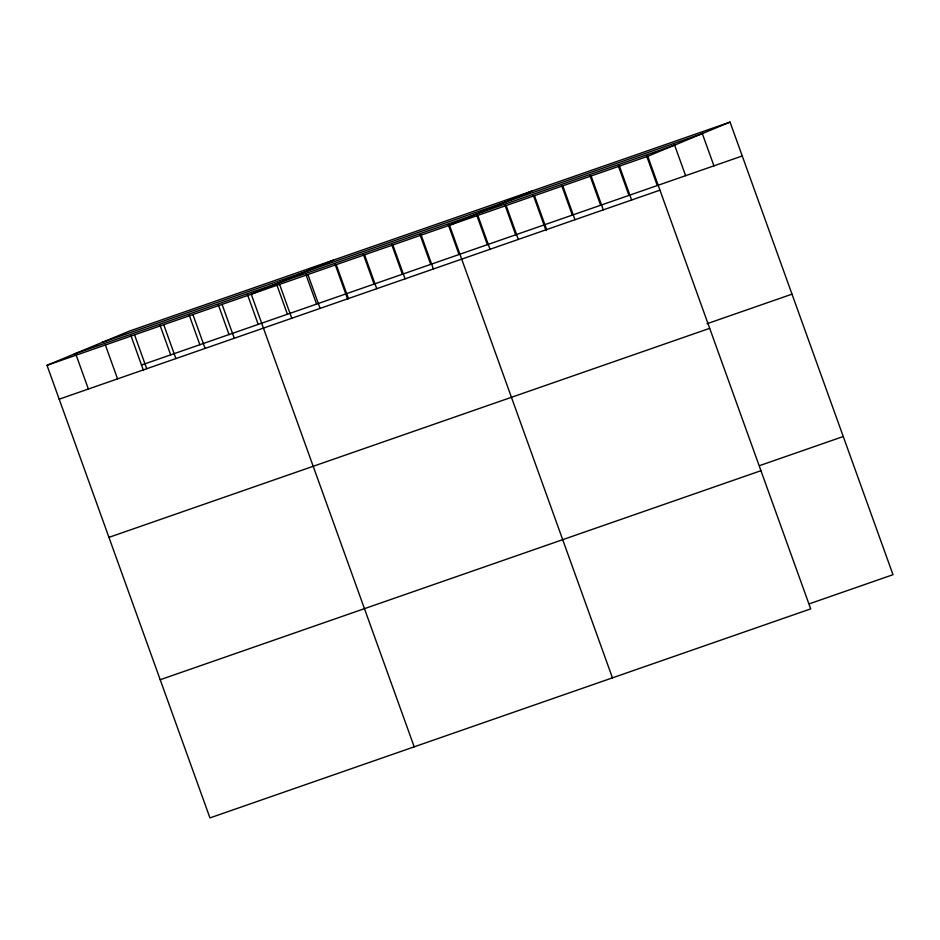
<?xml version="1.0" encoding="UTF-8"?>
<svg xmlns="http://www.w3.org/2000/svg" width="940" height="940" viewBox="0 0 940 940"><rect width="100%" height="100%" fill="white"/><g stroke="black" fill="none" stroke-linecap="round" stroke-linejoin="round"><path stroke-width="1.41" d="M730.051 122.094L647.754 156.275L810.691 608.873L209.949 817.906L47 365.308L129.309 331.127L730.051 122.094L893 574.692L809.387 603.797M333.559 260.063L251.25 294.232L414.199 746.83M531.805 191.079L449.496 225.248L612.445 677.846M102.143 342.407L702.897 133.374M74.166 354.028L674.908 144.995M47 365.308L647.754 156.275M141.505 365.014L742.248 155.981M59.197 399.183L659.951 190.15M707.033 323.724L791.997 294.161M108.946 537.363L709.688 328.33M759.638 465.617L843.25 436.524M160.2 679.726L760.954 470.693M702.215 133.304L713.93 165.828M674.391 144.513L685.613 175.686M646.556 155.723L657.283 185.544M619.425 166.121L631.621 200.008M618.238 165.581L628.966 195.391M591.107 175.98L603.304 209.855M589.909 175.439L600.648 205.249M562.79 185.838L574.986 219.713M561.591 185.286L572.331 215.107M534.461 195.684L546.657 229.572M533.274 195.144L545.999 230.488M506.143 205.543L518.34 239.418M504.945 205.002L515.684 234.812M477.826 215.401L490.022 249.276M476.627 214.849L487.366 244.67M448.31 224.707L459.037 254.517M421.179 235.106L433.375 268.981M419.992 234.565L430.72 264.375M392.861 244.964L405.058 278.839M391.663 244.412L402.402 274.233M364.544 254.811L376.74 288.697M363.345 254.27L374.073 284.091M336.214 264.669L348.411 298.544M335.028 264.128L347.753 299.472M307.897 274.527L320.094 308.402M305.841 274.28L316.58 304.09M279.579 284.374L291.776 318.261M276.666 284.432L287.405 314.242M247.49 294.584L258.218 324.394M222.075 304.384L234.272 338.271M218.303 304.736L229.043 334.558M192.9 314.536L205.096 348.423M189.128 314.888L199.856 344.71M163.713 324.688L175.909 358.575M159.953 325.04L170.68 354.862M134.537 334.84L146.734 368.727M130.766 335.192L143.491 370.536M105.362 344.992L117.559 378.879M76.175 355.144L88.372 389.031"/></g></svg>
